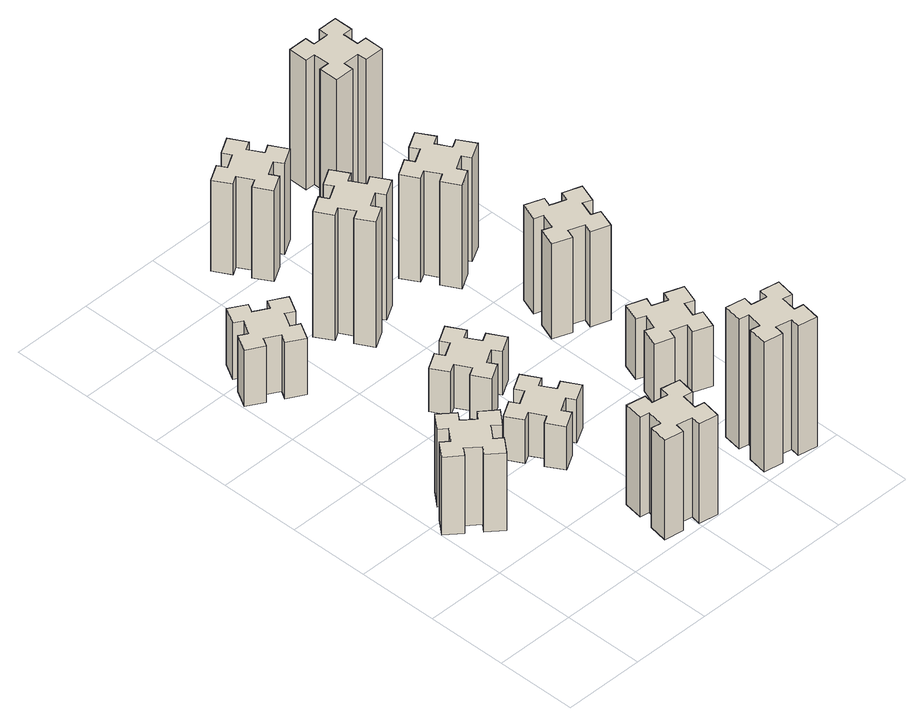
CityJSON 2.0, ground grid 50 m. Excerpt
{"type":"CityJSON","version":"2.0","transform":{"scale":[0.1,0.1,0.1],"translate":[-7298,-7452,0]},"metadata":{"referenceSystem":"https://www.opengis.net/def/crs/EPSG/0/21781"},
"CityObjects":{
"building1":{"type":"Building","attributes":{"class":"1000","function":"1000","usage":"1000","yearOfConstruction":2016,"roofType":"1000","measuredHeight":54,"storeysAboveGround":30,"storeysBelowGround":0},"geometry":[{"type":"Solid","lod":"1","boundaries":[[[[0,1,2,3,4,5,6,7,8,9,10,11,12,13,14,15,16,17,18,19]],[[17,16,20,21]],[[16,15,22,20]],[[15,14,23,22]],[[14,13,24,23]],[[13,12,25,24]],[[12,11,26,25]],[[11,10,27,26]],[[10,9,28,27]],[[9,8,29,28]],[[8,7,30,29]],[[7,6,31,30]],[[6,5,32,31]],[[5,4,33,32]],[[4,3,34,33]],[[3,2,35,34]],[[2,1,36,35]],[[1,0,37,36]],[[0,19,38,37]],[[19,18,39,38]],[[18,17,21,39]],[[24,25,26,27,28,29,30,31,32,33,34,35,36,37,38,39,21,20,22,23]]]]}]},
"building2":{"type":"Building","attributes":{"class":"1000","function":"1000","usage":"1000","yearOfConstruction":2016,"roofType":"1000","measuredHeight":39,"storeysAboveGround":30,"storeysBelowGround":0},"geometry":[{"type":"Solid","lod":"1","boundaries":[[[[40,41,42,43,44,45,46,47,48,49,50,51,52,53,54,55,56,57,58,59]],[[57,56,60,61]],[[56,55,62,60]],[[55,54,63,62]],[[54,53,64,63]],[[53,52,65,64]],[[52,51,66,65]],[[51,50,67,66]],[[50,49,68,67]],[[49,48,69,68]],[[48,47,70,69]],[[47,46,71,70]],[[46,45,72,71]],[[45,44,73,72]],[[44,43,74,73]],[[43,42,75,74]],[[42,41,76,75]],[[41,40,77,76]],[[40,59,78,77]],[[59,58,79,78]],[[58,57,61,79]],[[64,65,66,67,68,69,70,71,72,73,74,75,76,77,78,79,61,60,62,63]]]]}]},
"building3":{"type":"Building","attributes":{"class":"1000","function":"1000","usage":"1000","yearOfConstruction":2016,"roofType":"1000","measuredHeight":69,"storeysAboveGround":30,"storeysBelowGround":0},"geometry":[{"type":"Solid","lod":"1","boundaries":[[[[80,81,82,83,84,85,86,87,88,89,90,91,92,93,94,95,96,97,98,99]],[[97,96,100,101]],[[96,95,102,100]],[[95,94,103,102]],[[94,93,104,103]],[[93,92,105,104]],[[92,91,106,105]],[[91,90,107,106]],[[90,89,108,107]],[[89,88,109,108]],[[88,87,110,109]],[[87,86,111,110]],[[86,85,112,111]],[[85,84,113,112]],[[84,83,114,113]],[[83,82,115,114]],[[82,81,116,115]],[[81,80,117,116]],[[80,99,118,117]],[[99,98,119,118]],[[98,97,101,119]],[[104,105,106,107,108,109,110,111,112,113,114,115,116,117,118,119,101,100,102,103]]]]}]},
"building4":{"type":"Building","attributes":{"class":"1000","function":"1000","usage":"1000","yearOfConstruction":2016,"roofType":"1000","measuredHeight":30,"storeysAboveGround":30,"storeysBelowGround":0},"geometry":[{"type":"Solid","lod":"1","boundaries":[[[[120,121,122,123,124,125,126,127,128,129,130,131,132,133,134,135,136,137,138,139]],[[137,136,140,141]],[[136,135,142,140]],[[135,134,143,142]],[[134,133,144,143]],[[133,132,145,144]],[[132,131,146,145]],[[131,130,147,146]],[[130,129,148,147]],[[129,128,149,148]],[[128,127,150,149]],[[127,126,151,150]],[[126,125,152,151]],[[125,124,153,152]],[[124,123,154,153]],[[123,122,155,154]],[[122,121,156,155]],[[121,120,157,156]],[[120,139,158,157]],[[139,138,159,158]],[[138,137,141,159]],[[144,145,146,147,148,149,150,151,152,153,154,155,156,157,158,159,141,140,142,143]]]]}]},
"building5":{"type":"Building","attributes":{"class":"1000","function":"1000","usage":"1000","yearOfConstruction":2016,"roofType":"1000","measuredHeight":30,"storeysAboveGround":30,"storeysBelowGround":0},"geometry":[{"type":"Solid","lod":"1","boundaries":[[[[160,161,162,163,164,165,166,167,168,169,170,171,172,173,174,175,176,177,178,179]],[[177,176,180,181]],[[176,175,182,180]],[[175,174,183,182]],[[174,173,184,183]],[[173,172,185,184]],[[172,171,186,185]],[[171,170,187,186]],[[170,169,188,187]],[[169,168,189,188]],[[168,167,190,189]],[[167,166,191,190]],[[166,165,192,191]],[[165,164,193,192]],[[164,163,194,193]],[[163,162,195,194]],[[162,161,196,195]],[[161,160,197,196]],[[160,179,198,197]],[[179,178,199,198]],[[178,177,181,199]],[[184,185,186,187,188,189,190,191,192,193,194,195,196,197,198,199,181,180,182,183]]]]}]},
"building6":{"type":"Building","attributes":{"class":"1000","function":"1000","usage":"1000","yearOfConstruction":2016,"roofType":"1000","measuredHeight":87,"storeysAboveGround":30,"storeysBelowGround":0},"geometry":[{"type":"Solid","lod":"1","boundaries":[[[[200,201,202,203,204,205,206,207,208,209,210,211,212,213,214,215,216,217,218,219]],[[217,216,220,221]],[[216,215,222,220]],[[215,214,223,222]],[[214,213,224,223]],[[213,212,225,224]],[[212,211,226,225]],[[211,210,227,226]],[[210,209,228,227]],[[209,208,229,228]],[[208,207,230,229]],[[207,206,231,230]],[[206,205,232,231]],[[205,204,233,232]],[[204,203,234,233]],[[203,202,235,234]],[[202,201,236,235]],[[201,200,237,236]],[[200,219,238,237]],[[219,218,239,238]],[[218,217,221,239]],[[224,225,226,227,228,229,230,231,232,233,234,235,236,237,238,239,221,220,222,223]]]]}]},
"building7":{"type":"Building","attributes":{"class":"1000","function":"1000","usage":"1000","yearOfConstruction":2016,"roofType":"1000","measuredHeight":90,"storeysAboveGround":30,"storeysBelowGround":0},"geometry":[{"type":"Solid","lod":"1","boundaries":[[[[240,241,242,243,244,245,246,247,248,249,250,251,252,253,254,255,256,257,258,259]],[[257,256,260,261]],[[256,255,262,260]],[[255,254,263,262]],[[254,253,264,263]],[[253,252,265,264]],[[252,251,266,265]],[[251,250,267,266]],[[250,249,268,267]],[[249,248,269,268]],[[248,247,270,269]],[[247,246,271,270]],[[246,245,272,271]],[[245,244,273,272]],[[244,243,274,273]],[[243,242,275,274]],[[242,241,276,275]],[[241,240,277,276]],[[240,259,278,277]],[[259,258,279,278]],[[258,257,261,279]],[[264,265,266,267,268,269,270,271,272,273,274,275,276,277,278,279,261,260,262,263]]]]}]},
"building8":{"type":"Building","attributes":{"class":"1000","function":"1000","usage":"1000","yearOfConstruction":2016,"roofType":"1000","measuredHeight":63,"storeysAboveGround":30,"storeysBelowGround":0},"geometry":[{"type":"Solid","lod":"1","boundaries":[[[[280,281,282,283,284,285,286,287,288,289,290,291,292,293,294,295,296,297,298,299]],[[297,296,300,301]],[[296,295,302,300]],[[295,294,303,302]],[[294,293,304,303]],[[293,292,305,304]],[[292,291,306,305]],[[291,290,307,306]],[[290,289,308,307]],[[289,288,309,308]],[[288,287,310,309]],[[287,286,311,310]],[[286,285,312,311]],[[285,284,313,312]],[[284,283,314,313]],[[283,282,315,314]],[[282,281,316,315]],[[281,280,317,316]],[[280,299,318,317]],[[299,298,319,318]],[[298,297,301,319]],[[304,305,306,307,308,309,310,311,312,313,314,315,316,317,318,319,301,300,302,303]]]]}]},
"building9":{"type":"Building","attributes":{"class":"1000","function":"1000","usage":"1000","yearOfConstruction":2016,"roofType":"1000","measuredHeight":42,"storeysAboveGround":30,"storeysBelowGround":0},"geometry":[{"type":"Solid","lod":"1","boundaries":[[[[320,321,322,323,324,325,326,327,328,329,330,331,332,333,334,335,336,337,338,339]],[[337,336,340,341]],[[336,335,342,340]],[[335,334,343,342]],[[334,333,344,343]],[[333,332,345,344]],[[332,331,346,345]],[[331,330,347,346]],[[330,329,348,347]],[[329,328,349,348]],[[328,327,350,349]],[[327,326,351,350]],[[326,325,352,351]],[[325,324,353,352]],[[324,323,354,353]],[[323,322,355,354]],[[322,321,356,355]],[[321,320,357,356]],[[320,339,358,357]],[[339,338,359,358]],[[338,337,341,359]],[[344,345,346,347,348,349,350,351,352,353,354,355,356,357,358,359,341,340,342,343]]]]}]},
"building10":{"type":"Building","attributes":{"class":"1000","function":"1000","usage":"1000","yearOfConstruction":2016,"roofType":"1000","measuredHeight":66,"storeysAboveGround":30,"storeysBelowGround":0},"geometry":[{"type":"Solid","lod":"1","boundaries":[[[[360,361,362,363,364,365,366,367,368,369,370,371,372,373,374,375,376,377,378,379]],[[377,376,380,381]],[[376,375,382,380]],[[375,374,383,382]],[[374,373,384,383]],[[373,372,385,384]],[[372,371,386,385]],[[371,370,387,386]],[[370,369,388,387]],[[369,368,389,388]],[[368,367,390,389]],[[367,366,391,390]],[[366,365,392,391]],[[365,364,393,392]],[[364,363,394,393]],[[363,362,395,394]],[[362,361,396,395]],[[361,360,397,396]],[[360,379,398,397]],[[379,378,399,398]],[[378,377,381,399]],[[384,385,386,387,388,389,390,391,392,393,394,395,396,397,398,399,381,380,382,383]]]]}]},
"building11":{"type":"Building","attributes":{"class":"1000","function":"1000","usage":"1000","yearOfConstruction":2016,"roofType":"1000","measuredHeight":72,"storeysAboveGround":30,"storeysBelowGround":0},"geometry":[{"type":"Solid","lod":"1","boundaries":[[[[400,401,402,403,404,405,406,407,408,409,410,411,412,413,414,415,416,417,418,419]],[[417,416,420,421]],[[416,415,422,420]],[[415,414,423,422]],[[414,413,424,423]],[[413,412,425,424]],[[412,411,426,425]],[[411,410,427,426]],[[410,409,428,427]],[[409,408,429,428]],[[408,407,430,429]],[[407,406,431,430]],[[406,405,432,431]],[[405,404,433,432]],[[404,403,434,433]],[[403,402,435,434]],[[402,401,436,435]],[[401,400,437,436]],[[400,419,438,437]],[[419,418,439,438]],[[418,417,421,439]],[[424,425,426,427,428,429,430,431,432,433,434,435,436,437,438,439,421,420,422,423]]]]}]},
"building12":{"type":"Building","attributes":{"class":"1000","function":"1000","usage":"1000","yearOfConstruction":2016,"roofType":"1000","measuredHeight":90,"storeysAboveGround":30,"storeysBelowGround":0},"geometry":[{"type":"Solid","lod":"1","boundaries":[[[[440,441,442,443,444,445,446,447,448,449,450,451,452,453,454,455,456,457,458,459]],[[457,456,460,461]],[[456,455,462,460]],[[455,454,463,462]],[[454,453,464,463]],[[453,452,465,464]],[[452,451,466,465]],[[451,450,467,466]],[[450,449,468,467]],[[449,448,469,468]],[[448,447,470,469]],[[447,446,471,470]],[[446,445,472,471]],[[445,444,473,472]],[[444,443,474,473]],[[443,442,475,474]],[[442,441,476,475]],[[441,440,477,476]],[[440,459,478,477]],[[459,458,479,478]],[[458,457,461,479]],[[464,465,466,467,468,469,470,471,472,473,474,475,476,477,478,479,461,460,462,463]]]]}]}
},
"vertices":[
[136,893,0],[213,829,0],[174,783,0],[266,706,0],[343,798,0],[297,836,0],[362,913,0],[408,874,0],[485,966,0],[393,1043,0],[354,997,0],[278,1062,0],[316,1108,0],[224,1185,0],[147,1093,0],[193,1054,0],[129,978,0],[83,1016,0],[6,924,0],[98,847,0],[129,978,540],[83,1016,540],[193,1054,540],[147,1093,540],[224,1185,540],[316,1108,540],[278,1062,540],[354,997,540],[393,1043,540],[485,966,540],[408,874,540],[362,913,540],[297,836,540],[343,798,540],[266,706,540],[174,783,540],[213,829,540],[136,893,540],[98,847,540],[6,924,540],
[316,2327,0],[366,2414,0],[418,2384,0],[478,2488,0],[374,2548,0],[344,2496,0],[257,2546,0],[287,2598,0],[183,2658,0],[123,2554,0],[175,2524,0],[125,2437,0],[73,2467,0],[13,2363,0],[117,2303,0],[147,2355,0],[234,2305,0],[204,2253,0],[308,2193,0],[368,2297,0],[234,2305,390],[204,2253,390],[147,2355,390],[117,2303,390],[13,2363,390],[73,2467,390],[125,2437,390],[175,2524,390],[123,2554,390],[183,2658,390],[287,2598,390],[257,2546,390],[344,2496,390],[374,2548,390],[478,2488,390],[418,2384,390],[366,2414,390],[316,2327,390],[368,2297,390],[308,2193,390],
[886,274,0],[868,175,0],[809,186,0],[788,67,0],[907,47,0],[917,106,0],[1015,88,0],[1005,29,0],[1123,8,0],[1144,127,0],[1085,137,0],[1102,235,0],[1161,225,0],[1182,343,0],[1064,364,0],[1054,305,0],[955,322,0],[966,381,0],[847,402,0],[827,284,0],[955,322,690],[966,381,690],[1054,305,690],[1064,364,690],[1182,343,690],[1161,225,690],[1102,235,690],[1085,137,690],[1144,127,690],[1123,8,690],[1005,29,690],[1015,88,690],[917,106,690],[907,47,690],[788,67,690],[809,186,690],[868,175,690],[886,274,690],[827,284,690],[847,402,690],
[765,1034,0],[815,947,0],[763,917,0],[823,813,0],[927,873,0],[897,925,0],[984,975,0],[1014,923,0],[1118,983,0],[1058,1087,0],[1006,1057,0],[956,1144,0],[1008,1174,0],[948,1278,0],[844,1218,0],[874,1166,0],[787,1116,0],[757,1168,0],[653,1108,0],[713,1004,0],[787,1116,300],[757,1168,300],[874,1166,300],[844,1218,300],[948,1278,300],[1008,1174,300],[956,1144,300],[1006,1057,300],[1058,1087,300],[1118,983,300],[1014,923,300],[984,975,300],[897,925,300],[927,873,300],[823,813,300],[763,917,300],[815,947,300],[765,1034,300],[713,1004,300],[653,1108,300],
[765,1574,0],[815,1487,0],[763,1457,0],[823,1353,0],[927,1413,0],[897,1465,0],[984,1515,0],[1014,1463,0],[1118,1523,0],[1058,1627,0],[1006,1597,0],[956,1684,0],[1008,1714,0],[948,1818,0],[844,1758,0],[874,1706,0],[787,1656,0],[757,1708,0],[653,1648,0],[713,1544,0],[787,1656,300],[757,1708,300],[874,1706,300],[844,1758,300],[948,1818,300],[1008,1714,300],[956,1684,300],[1006,1597,300],[1058,1627,300],[1118,1523,300],[1014,1463,300],[984,1515,300],[897,1465,300],[927,1413,300],[823,1353,300],[763,1457,300],[815,1487,300],[765,1574,300],[713,1544,300],[653,1648,300],
[897,2305,0],[984,2355,0],[1014,2303,0],[1118,2363,0],[1058,2467,0],[1006,2437,0],[956,2524,0],[1008,2554,0],[948,2658,0],[844,2598,0],[874,2546,0],[787,2496,0],[757,2548,0],[653,2488,0],[713,2384,0],[765,2414,0],[815,2327,0],[763,2297,0],[823,2193,0],[927,2253,0],[815,2327,870],[763,2297,870],[765,2414,870],[713,2384,870],[653,2488,870],[757,2548,870],[787,2496,870],[874,2546,870],[844,2598,870],[948,2658,870],[1008,2554,870],[956,2524,870],[1006,2437,870],[1058,2467,870],[1118,2363,870],[1014,2303,870],[984,2355,870],[897,2305,870],[927,2253,870],[823,2193,870],
[1794,305,0],[1695,322,0],[1706,381,0],[1587,402,0],[1567,284,0],[1626,274,0],[1608,175,0],[1549,186,0],[1528,67,0],[1647,47,0],[1657,106,0],[1755,88,0],[1745,29,0],[1863,8,0],[1884,127,0],[1825,137,0],[1842,235,0],[1901,225,0],[1922,343,0],[1804,364,0],[1842,235,900],[1901,225,900],[1825,137,900],[1884,127,900],[1863,8,900],[1745,29,900],[1755,88,900],[1657,106,900],[1647,47,900],[1528,67,900],[1549,186,900],[1608,175,900],[1626,274,900],[1567,284,900],[1587,402,900],[1706,381,900],[1695,322,900],[1794,305,900],[1804,364,900],[1922,343,900],
[1006,3177,0],[956,3264,0],[1008,3294,0],[948,3398,0],[844,3338,0],[874,3286,0],[787,3236,0],[757,3288,0],[653,3228,0],[713,3124,0],[765,3154,0],[815,3067,0],[763,3037,0],[823,2933,0],[927,2993,0],[897,3045,0],[984,3095,0],[1014,3043,0],[1118,3103,0],[1058,3207,0],[984,3095,630],[1014,3043,630],[897,3045,630],[927,2993,630],[823,2933,630],[763,3037,630],[815,3067,630],[765,3154,630],[713,3124,630],[653,3228,630],[757,3288,630],[787,3236,630],[874,3286,630],[844,3338,630],[948,3398,630],[1008,3294,630],[956,3264,630],[1006,3177,630],[1058,3207,630],[1118,3103,630],
[1641,859,0],[1735,825,0],[1714,769,0],[1827,727,0],[1868,840,0],[1812,861,0],[1846,955,0],[1902,934,0],[1943,1047,0],[1830,1088,0],[1810,1032,0],[1716,1066,0],[1737,1122,0],[1624,1163,0],[1583,1050,0],[1639,1030,0],[1605,936,0],[1549,957,0],[1507,844,0],[1620,803,0],[1605,936,420],[1549,957,420],[1639,1030,420],[1583,1050,420],[1624,1163,420],[1737,1122,420],[1716,1066,420],[1810,1032,420],[1830,1088,420],[1943,1047,420],[1902,934,420],[1846,955,420],[1812,861,420],[1868,840,420],[1827,727,420],[1714,769,420],[1735,825,420],[1641,859,420],[1620,803,420],[1507,844,420],
[1810,1772,0],[1716,1806,0],[1737,1862,0],[1624,1903,0],[1583,1790,0],[1639,1770,0],[1605,1676,0],[1549,1697,0],[1507,1584,0],[1620,1543,0],[1641,1599,0],[1735,1565,0],[1714,1509,0],[1827,1467,0],[1868,1580,0],[1812,1601,0],[1846,1695,0],[1902,1674,0],[1943,1787,0],[1830,1828,0],[1846,1695,660],[1902,1674,660],[1812,1601,660],[1868,1580,660],[1827,1467,660],[1714,1509,660],[1735,1565,660],[1641,1599,660],[1620,1543,660],[1507,1584,660],[1549,1697,660],[1605,1676,660],[1639,1770,660],[1583,1790,660],[1624,1903,660],[1737,1862,660],[1716,1806,660],[1810,1772,660],[1830,1828,660],[1943,1787,660],
[1537,2305,0],[1624,2355,0],[1654,2303,0],[1758,2363,0],[1698,2467,0],[1646,2437,0],[1596,2524,0],[1648,2554,0],[1588,2658,0],[1484,2598,0],[1514,2546,0],[1427,2496,0],[1397,2548,0],[1293,2488,0],[1353,2384,0],[1405,2414,0],[1455,2327,0],[1403,2297,0],[1463,2193,0],[1567,2253,0],[1455,2327,720],[1403,2297,720],[1405,2414,720],[1353,2384,720],[1293,2488,720],[1397,2548,720],[1427,2496,720],[1514,2546,720],[1484,2598,720],[1588,2658,720],[1648,2554,720],[1596,2524,720],[1646,2437,720],[1698,2467,720],[1758,2363,720],[1654,2303,720],[1624,2355,720],[1537,2305,720],[1567,2253,720],[1463,2193,720],
[1575,3155,0],[1675,3155,0],[1675,3095,0],[1795,3095,0],[1795,3215,0],[1735,3215,0],[1735,3315,0],[1795,3315,0],[1795,3435,0],[1675,3435,0],[1675,3375,0],[1575,3375,0],[1575,3435,0],[1455,3435,0],[1455,3315,0],[1515,3315,0],[1515,3215,0],[1455,3215,0],[1455,3095,0],[1575,3095,0],[1515,3215,900],[1455,3215,900],[1515,3315,900],[1455,3315,900],[1455,3435,900],[1575,3435,900],[1575,3375,900],[1675,3375,900],[1675,3435,900],[1795,3435,900],[1795,3315,900],[1735,3315,900],[1735,3215,900],[1795,3215,900],[1795,3095,900],[1675,3095,900],[1675,3155,900],[1575,3155,900],[1575,3095,900],[1455,3095,900]
]}
